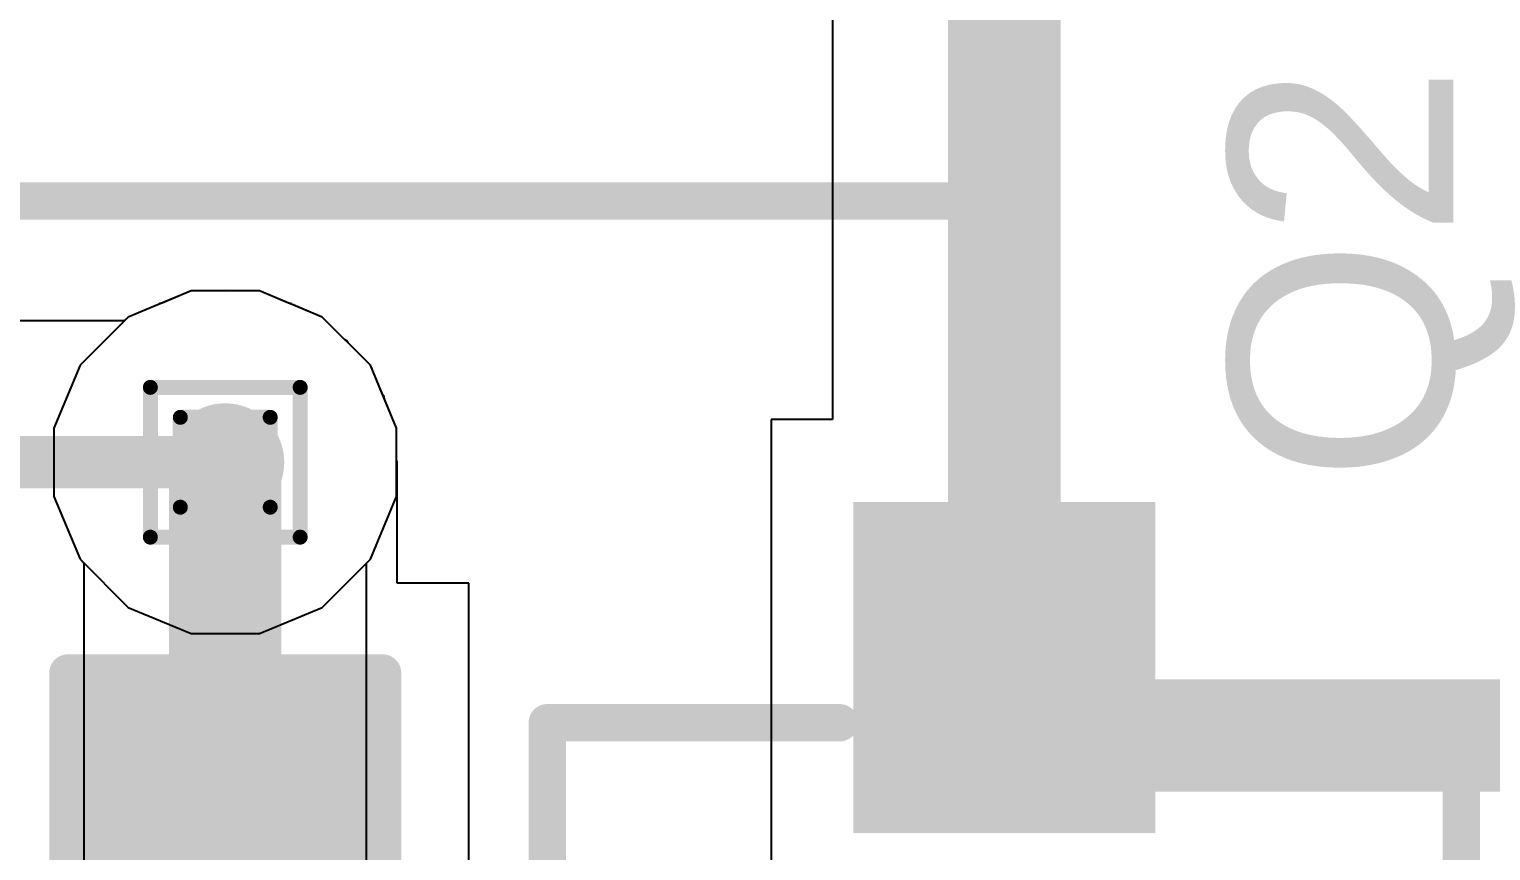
# Model space of a CAD drawing. Header units: inches. Extents: x -18 to 5357, y -8 to 5291.
# Drawn here: x 36.052 to 41.007, y 49.334 to 52.12 of the extents above; entities that cross this region are included whole.
import ezdxf

# ---------------------------------------------------------------- set-up
doc = ezdxf.new("R2010")
doc.units = ezdxf.units.IN
for name, color, linetype in [('Bottom Layer', 5, 'Continuous'), ('Drill Drawing', 1, 'Continuous'), ('Ground', 16, 'Continuous'), ('Power', 76, 'Continuous'), ('Top Layer', 1, 'Continuous'), ('Top Overlay', 2, 'Continuous'), ('Top Paste', 8, 'Continuous'), ('Top Solder', 216, 'Continuous'), ('Via Holes', 16, 'Continuous')]:
    doc.layers.add(name, color=color, linetype=linetype)
doc.styles.add('Arial', font='', dxfattribs={"height": 0.2})
doc.styles.get('Arial').set_extended_font_data('Arial')

# ---------------------------------------------------------------- blocks, each defined once
blk = doc.blocks.new('R___0603_31')
at = {"layer": 'Top Layer'}
for points in [[(-0.381, 0.4445), (-0.381, -0.4445), (-1.143, -0.4445), (-1.143, 0.4445)], [(1.143, 0.4445), (1.143, -0.4445), (0.381, -0.4445), (0.381, 0.4445)]]:
    blk.add_hatch(color=1, dxfattribs=at).paths.add_polyline_path(points)
at = {"layer": 'Top Paste'}
for points in [[(-0.381, 0.4445), (-0.381, -0.4445), (-1.143, -0.4445), (-1.143, 0.4445)], [(1.143, 0.4445), (1.143, -0.4445), (0.381, -0.4445), (0.381, 0.4445)]]:
    blk.add_hatch(color=8, dxfattribs=at).paths.add_polyline_path(points)
at = {"layer": 'Top Solder'}
for points in [[(-0.2794, 0.5461), (-0.2794, -0.5461), (-1.2446, -0.5461), (-1.2446, 0.5461)], [(1.2446, 0.5461), (1.2446, -0.5461), (0.2794, -0.5461), (0.2794, 0.5461)]]:
    blk.add_hatch(color=216, dxfattribs=at).paths.add_polyline_path(points)
at = {"layer": 'Top Overlay'}
for points in [[(1.2192, 0.5334, 0.127, 0.127, 0), (-1.2192, 0.5334, 0.127, 0.127, 0)], [(-1.2192, -0.5334, 0.127, 0.127, 0), (-1.2192, 0.5334, 0.127, 0.127, 0)], [(1.2192, -0.5334, 0.127, 0.127, 0), (1.2192, 0.5334, 0.127, 0.127, 0)], [(1.2192, -0.5334, 0.127, 0.127, 0), (-1.2192, -0.5334, 0.127, 0.127, 0)]]:
    blk.add_lwpolyline(points, format="xyseb", dxfattribs=at)
for points in [[(-1.25095, 0.5334, 0.0635, 0.0635, 1), (-1.18745, 0.5334, 0.0635, 0.0635, 1)], [(-1.25095, 0.5334, 0.0635, 0.0635, 1), (-1.18745, 0.5334, 0.0635, 0.0635, 1)], [(1.18745, 0.5334, 0.0635, 0.0635, 1), (1.25095, 0.5334, 0.0635, 0.0635, 1)], [(1.18745, 0.5334, 0.0635, 0.0635, 1), (1.25095, 0.5334, 0.0635, 0.0635, 1)], [(-1.25095, -0.5334, 0.0635, 0.0635, 1), (-1.18745, -0.5334, 0.0635, 0.0635, 1)], [(-1.25095, -0.5334, 0.0635, 0.0635, 1), (-1.18745, -0.5334, 0.0635, 0.0635, 1)], [(1.18745, -0.5334, 0.0635, 0.0635, 1), (1.25095, -0.5334, 0.0635, 0.0635, 1)], [(1.18745, -0.5334, 0.0635, 0.0635, 1), (1.25095, -0.5334, 0.0635, 0.0635, 1)]]:
    blk.add_lwpolyline(points, format="xyseb", close=True, dxfattribs=at)
blk = doc.blocks.new('SOT_23_71')
at = {"layer": 'Top Layer'}
for points in [[(-0.41, 1.46), (0.41, 1.46), (0.41, 0.54), (-0.41, 0.54)], [(-1.36, -0.54), (-0.54, -0.54), (-0.54, -1.46), (-1.36, -1.46)], [(0.54, -0.54), (1.36, -0.54), (1.36, -1.46), (0.54, -1.46)]]:
    blk.add_hatch(color=1, dxfattribs=at).paths.add_polyline_path(points)
at = {"layer": 'Top Paste'}
for points in [[(-0.41, 1.46), (0.41, 1.46), (0.41, 0.54), (-0.41, 0.54)], [(-1.36, -0.54), (-0.54, -0.54), (-0.54, -1.46), (-1.36, -1.46)], [(0.54, -0.54), (1.36, -0.54), (1.36, -1.46), (0.54, -1.46)]]:
    blk.add_hatch(color=8, dxfattribs=at).paths.add_polyline_path(points)
at = {"layer": 'Top Solder'}
for points in [[(-0.5116, 1.5616), (0.5116, 1.5616), (0.5116, 0.4384), (-0.5116, 0.4384)], [(-1.4616, -0.4384), (-0.4384, -0.4384), (-0.4384, -1.5616), (-1.4616, -1.5616)], [(0.4384, -0.4384), (1.4616, -0.4384), (1.4616, -1.5616), (0.4384, -1.5616)]]:
    blk.add_hatch(color=216, dxfattribs=at).paths.add_polyline_path(points)
at = {"layer": 'Top Overlay'}
for points in [[(-1.5494, 0.8128, 0.127, 0.127, 0), (-1.5494, -0.5842, 0.127, 0.127, 0)], [(-1.5494, 0.8128, 0.127, 0.127, 0), (-0.5588, 0.8128, 0.127, 0.127, 0)], [(0.5588, 0.8128, 0.127, 0.127, 0), (1.5494, 0.8128, 0.127, 0.127, 0)], [(1.5494, -0.5842, 0.127, 0.127, 0), (1.5494, 0.8128, 0.127, 0.127, 0)], [(-0.3302, -0.7874, 0.127, 0.127, 0), (0.3302, -0.7874, 0.127, 0.127, 0)], [(-1.6764, -1.0414, 0.127, 0.127, 0), (-1.5494, -1.1684, 0.127, 0.127, 0)], [(-1.6764, -1.2954, 0.127, 0.127, 0), (-1.6764, -1.0414, 0.127, 0.127, 0)], [(-1.6764, -1.2954, 0.127, 0.127, 0), (-1.5494, -1.1684, 0.127, 0.127, 0)]]:
    blk.add_lwpolyline(points, format="xyseb", dxfattribs=at)
for points in [[(-1.5812, 0.8128, 0.0635, 0.0635, 1), (-1.5177, 0.8128, 0.0635, 0.0635, 1)], [(-1.5812, 0.8128, 0.0635, 0.0635, 1), (-1.5177, 0.8128, 0.0635, 0.0635, 1)], [(-0.5905, 0.8128, 0.0635, 0.0635, 1), (-0.5271, 0.8128, 0.0635, 0.0635, 1)], [(0.5271, 0.8128, 0.0635, 0.0635, 1), (0.5905, 0.8128, 0.0635, 0.0635, 1)], [(1.5177, 0.8128, 0.0635, 0.0635, 1), (1.5812, 0.8128, 0.0635, 0.0635, 1)], [(1.5177, 0.8128, 0.0635, 0.0635, 1), (1.5812, 0.8128, 0.0635, 0.0635, 1)], [(-1.5812, -0.5842, 0.0635, 0.0635, 1), (-1.5176, -0.5842, 0.0635, 0.0635, 1)], [(1.5176, -0.5842, 0.0635, 0.0635, 1), (1.5812, -0.5842, 0.0635, 0.0635, 1)], [(-0.3619, -0.7874, 0.0635, 0.0635, 1), (-0.2984, -0.7874, 0.0635, 0.0635, 1)], [(0.2984, -0.7874, 0.0635, 0.0635, 1), (0.3619, -0.7874, 0.0635, 0.0635, 1)], [(-1.7082, -1.0414, 0.0635, 0.0635, 1), (-1.6446, -1.0414, 0.0635, 0.0635, 1)], [(-1.7082, -1.0414, 0.0635, 0.0635, 1), (-1.6446, -1.0414, 0.0635, 0.0635, 1)], [(-1.5812, -1.1684, 0.0635, 0.0635, 1), (-1.5176, -1.1684, 0.0635, 0.0635, 1)], [(-1.5812, -1.1684, 0.0635, 0.0635, 1), (-1.5176, -1.1684, 0.0635, 0.0635, 1)], [(-1.7082, -1.2954, 0.0635, 0.0635, 1), (-1.6446, -1.2954, 0.0635, 0.0635, 1)], [(-1.7082, -1.2954, 0.0635, 0.0635, 1), (-1.6446, -1.2954, 0.0635, 0.0635, 1)]]:
    blk.add_lwpolyline(points, format="xyseb", close=True, dxfattribs=at)

msp = doc.modelspace()

# ---------------------------------------------------------------- hatches: boundary and pattern name
at = {"layer": 'Bottom Layer'}
h = msp.add_hatch(color=5, dxfattribs=at)
edge = h.paths.add_edge_path()
edge.add_arc((36.7163, 50.6516), 0.2, 0, 360)
at = {"layer": 'Ground'}
h = msp.add_hatch(color=16, dxfattribs=at)
edge = h.paths.add_edge_path()
edge.add_arc((36.7163, 50.6516), 0.2, 0, 360)
at = {"layer": 'Power'}
h = msp.add_hatch(color=76, dxfattribs=at)
edge = h.paths.add_edge_path()
edge.add_arc((36.7163, 50.6516), 0.2, 0, 360)
at = {"layer": 'Top Layer'}
h = msp.add_hatch(color=1, dxfattribs=at)
edge = h.paths.add_edge_path()
edge.add_arc((36.7163, 50.6516), 0.2, 0, 360)
at = {"layer": 'Via Holes'}
h = msp.add_hatch(color=7, dxfattribs=at)
edge = h.paths.add_edge_path()
edge.add_arc((36.7163, 50.6516), 0.1, 0, 360)

# ---------------------------------------------------------------- linework, layer by layer
at = {"layer": 'Bottom Layer'}
for p, q in [((36.6007, 51.2326), (36.3872, 51.1441)), ((36.8319, 51.2326), (36.6007, 51.2326)), ((37.0454, 51.1441), (36.8319, 51.2326)), ((36.3872, 51.1441), (36.2238, 50.9807)), ((37.2089, 50.9807), (37.0454, 51.1441)), ((36.2238, 50.9807), (36.1353, 50.7672)), ((37.2973, 50.7672), (37.2089, 50.9807)), ((36.1353, 50.7672), (36.1353, 50.536)), ((37.2973, 50.536), (37.2973, 50.7672)), ((36.1353, 50.536), (36.2238, 50.3225)), ((37.2089, 50.3225), (37.2973, 50.536)), ((36.2238, 50.3225), (36.2372, 50.309)), ((36.2372, 50.309), (36.2372, 37.8423)), ((37.1954, 50.309), (37.2089, 50.3225)), ((37.1954, 28.6169), (37.1954, 50.309))]:
    msp.add_line(p, q, dxfattribs=at)
msp.add_lwpolyline([(36.7163, 28.6169, 0.1778, 0.1778, 0), (36.7163, 50.6516, 0.1778, 0.1778, 0)], format="xyseb", dxfattribs=at)
msp.add_lwpolyline([(36.6719, 50.6516, 0.0889, 0.0889, 1), (36.7608, 50.6516, 0.0889, 0.0889, 1)], format="xyseb", close=True, dxfattribs=at)
at = {"layer": 'Drill Drawing'}
for points in [[(36.4623, 50.9056, 0.0508, 0.0508, 0), (36.9703, 50.9056, 0.0508, 0.0508, 0)], [(36.4623, 50.3976, 0.0508, 0.0508, 0), (36.4623, 50.9056, 0.0508, 0.0508, 0)], [(36.9703, 50.3976, 0.0508, 0.0508, 0), (36.9703, 50.9056, 0.0508, 0.0508, 0)], [(36.5639, 50.804, 0.0508, 0.0508, 0), (36.8687, 50.804, 0.0508, 0.0508, 0)], [(36.5639, 50.4992, 0.0508, 0.0508, 0), (36.5639, 50.804, 0.0508, 0.0508, 0)], [(36.8687, 50.4992, 0.0508, 0.0508, 0), (36.8687, 50.804, 0.0508, 0.0508, 0)], [(36.5639, 50.4992, 0.0508, 0.0508, 0), (36.8687, 50.4992, 0.0508, 0.0508, 0)], [(36.4623, 50.3976, 0.0508, 0.0508, 0), (36.9703, 50.3976, 0.0508, 0.0508, 0)]]:
    msp.add_lwpolyline(points, format="xyseb", dxfattribs=at)
for points in [[(36.4496, 50.9056, 0.0254, 0.0254, 1), (36.475, 50.9056, 0.0254, 0.0254, 1)], [(36.4496, 50.9056, 0.0254, 0.0254, 1), (36.475, 50.9056, 0.0254, 0.0254, 1)], [(36.9576, 50.9056, 0.0254, 0.0254, 1), (36.983, 50.9056, 0.0254, 0.0254, 1)], [(36.9576, 50.9056, 0.0254, 0.0254, 1), (36.983, 50.9056, 0.0254, 0.0254, 1)], [(36.5512, 50.804, 0.0254, 0.0254, 1), (36.5766, 50.804, 0.0254, 0.0254, 1)], [(36.5512, 50.804, 0.0254, 0.0254, 1), (36.5766, 50.804, 0.0254, 0.0254, 1)], [(36.856, 50.804, 0.0254, 0.0254, 1), (36.8814, 50.804, 0.0254, 0.0254, 1)], [(36.856, 50.804, 0.0254, 0.0254, 1), (36.8814, 50.804, 0.0254, 0.0254, 1)], [(36.5512, 50.4992, 0.0254, 0.0254, 1), (36.5766, 50.4992, 0.0254, 0.0254, 1)], [(36.5512, 50.4992, 0.0254, 0.0254, 1), (36.5766, 50.4992, 0.0254, 0.0254, 1)], [(36.856, 50.4992, 0.0254, 0.0254, 1), (36.8814, 50.4992, 0.0254, 0.0254, 1)], [(36.856, 50.4992, 0.0254, 0.0254, 1), (36.8814, 50.4992, 0.0254, 0.0254, 1)], [(36.4496, 50.3976, 0.0254, 0.0254, 1), (36.475, 50.3976, 0.0254, 0.0254, 1)], [(36.4496, 50.3976, 0.0254, 0.0254, 1), (36.475, 50.3976, 0.0254, 0.0254, 1)], [(36.9576, 50.3976, 0.0254, 0.0254, 1), (36.983, 50.3976, 0.0254, 0.0254, 1)], [(36.9576, 50.3976, 0.0254, 0.0254, 1), (36.983, 50.3976, 0.0254, 0.0254, 1)]]:
    msp.add_lwpolyline(points, format="xyseb", close=True, dxfattribs=at)
at = {"layer": 'Ground'}
for p, q in [((36.6007, 51.2326), (36.3872, 51.1441)), ((36.8319, 51.2326), (36.6007, 51.2326)), ((37.0454, 51.1441), (36.8319, 51.2326)), ((36.3872, 51.1441), (36.2238, 50.9807)), ((37.2089, 50.9807), (37.0454, 51.1441)), ((36.2238, 50.9807), (36.1353, 50.7672)), ((37.2973, 50.7672), (37.2089, 50.9807)), ((36.1353, 50.7672), (36.1353, 50.536)), ((37.2973, 50.536), (37.2973, 50.7672)), ((36.1353, 50.536), (36.2238, 50.3225)), ((37.2089, 50.3225), (37.2973, 50.536)), ((36.2238, 50.3225), (36.3872, 50.159)), ((37.0454, 50.159), (37.2089, 50.3225)), ((36.3872, 50.159), (36.6007, 50.0706)), ((36.8319, 50.0706), (37.0454, 50.159)), ((36.6007, 50.0706), (36.8319, 50.0706))]:
    msp.add_line(p, q, dxfattribs=at)
at = {"layer": 'Power'}
for p, q in [((36.6007, 51.2326), (36.3872, 51.1441)), ((36.8319, 51.2326), (36.6007, 51.2326)), ((37.0454, 51.1441), (36.8319, 51.2326)), ((36.3872, 51.1441), (36.2238, 50.9807)), ((37.2089, 50.9807), (37.0454, 51.1441)), ((36.2238, 50.9807), (36.1353, 50.7672)), ((37.2973, 50.7672), (37.2089, 50.9807)), ((36.1353, 50.7672), (36.1353, 50.536)), ((37.2973, 50.536), (37.2973, 50.7672)), ((36.1353, 50.536), (36.2238, 50.3225)), ((37.2089, 50.3225), (37.2973, 50.536)), ((36.2238, 50.3225), (36.3872, 50.159)), ((37.0454, 50.159), (37.2089, 50.3225)), ((36.3872, 50.159), (36.6007, 50.0706)), ((36.8319, 50.0706), (37.0454, 50.159)), ((36.6007, 50.0706), (36.8319, 50.0706))]:
    msp.add_line(p, q, dxfattribs=at)
at = {"layer": 'Top Layer'}
for p, q in [((38.7752, 56.2332), (38.7752, 50.7964)), ((36.5019, 51.1916), (36.4933, 51.1899)), ((36.6007, 51.2326), (36.5019, 51.1916)), ((36.7078, 51.2326), (36.6007, 51.2326)), ((36.7163, 51.2343), (36.7078, 51.2326)), ((36.7248, 51.2326), (36.7163, 51.2343)), ((36.8319, 51.2326), (36.7248, 51.2326)), ((36.9308, 51.1916), (36.8319, 51.2326)), ((36.9393, 51.1899), (36.9308, 51.1916)), ((36.3872, 51.1441), (36.3738, 51.1307)), ((36.4861, 51.1851), (36.3872, 51.1441)), ((36.4933, 51.1899), (36.4861, 51.1851)), ((36.9465, 51.1851), (36.9393, 51.1899)), ((37.0454, 51.1441), (36.9465, 51.1851)), ((37.1211, 51.0685), (37.0454, 51.1441)), ((36.3738, 51.1307), (19.9146, 51.1307)), ((37.1283, 51.0636), (37.1211, 51.0685)), ((37.1332, 51.0564), (37.1283, 51.0636)), ((37.2089, 50.9807), (37.1332, 51.0564)), ((37.2498, 50.8818), (37.2089, 50.9807)), ((37.2547, 50.8746), (37.2498, 50.8818)), ((37.2563, 50.8661), (37.2547, 50.8746)), ((37.2973, 50.7672), (37.2563, 50.8661)), ((38.7752, 50.7964), (38.5669, 50.7964)), ((38.5669, 50.7964), (38.5669, 49.1144)), ((37.2973, 50.6601), (37.2973, 50.7672)), ((37.299, 50.6516), (37.2973, 50.6601)), ((37.299, 50.2414), (37.299, 50.6516)), ((37.5418, 50.2414), (37.299, 50.2414)), ((37.5418, 48.9431), (37.5418, 50.2414))]:
    msp.add_line(p, q, dxfattribs=at)
for points in [[(39.3579, 49.9554, 0.381, 0.381, 0), (39.3579, 56.2332, 0.381, 0.381, 0)], [(36.7163, 49.4794, 0.381, 0.381, 0), (36.7163, 50.6516, 0.381, 0.381, 0)], [(19.9146, 50.6516, 0.1778, 0.1778, 0), (36.7163, 50.6516, 0.1778, 0.1778, 0)], [(39.5889, 49.7245, 0.381, 0.381, -0.414214), (39.3579, 49.9554, 0.381, 0.381, 0)], [(39.5889, 49.7245, 0.381, 0.381, 0), (41.7709, 49.7245, 0.381, 0.381, 0)]]:
    msp.add_lwpolyline(points, format="xyseb", dxfattribs=at)
for points in [[(36.6211, 50.6516, 0.1905, 0.1905, 1), (36.8116, 50.6516, 0.1905, 0.1905, 1)], [(36.6719, 50.6516, 0.0889, 0.0889, 1), (36.7608, 50.6516, 0.0889, 0.0889, 1)], [(39.2627, 49.9554, 0.1905, 0.1905, 1), (39.4532, 49.9554, 0.1905, 0.1905, 1)], [(39.2627, 49.9554, 0.1905, 0.1905, 1), (39.4532, 49.9554, 0.1905, 0.1905, 1)], [(39.4936, 49.7245, 0.1905, 0.1905, 1), (39.6841, 49.7245, 0.1905, 0.1905, 1)], [(39.4936, 49.7245, 0.1905, 0.1905, 1), (39.6841, 49.7245, 0.1905, 0.1905, 1)], [(36.6211, 49.4794, 0.1905, 0.1905, 1), (36.8116, 49.4794, 0.1905, 0.1905, 1)]]:
    msp.add_lwpolyline(points, format="xyseb", close=True, dxfattribs=at)
at = {"layer": 'Top Overlay'}
for points in [[(39.37, 51.5373, 0.127, 0.127, 0), (39.37, 55.372, 0.127, 0.127, 0)], [(25.527, 51.5373, 0.127, 0.127, 0), (39.37, 51.5373, 0.127, 0.127, 0)]]:
    msp.add_lwpolyline(points, format="xyseb", dxfattribs=at)
msp.add_lwpolyline([(39.3383, 51.5373, 0.0635, 0.0635, 1), (39.4017, 51.5373, 0.0635, 0.0635, 1)], format="xyseb", close=True, dxfattribs=at)
msp.add_lwpolyline([(39.3383, 51.5373, 0.0635, 0.0635, 1), (39.4017, 51.5373, 0.0635, 0.0635, 1)], format="xyseb", close=True, dxfattribs=at)

# ---------------------------------------------------------------- block references
msp.add_blockref('SOT_23_71', (39.3579, 48.9554))
at = {"rotation": 270}
msp.add_blockref('R___0603_31', (36.7163, 48.7174), dxfattribs=at)

# ---------------------------------------------------------------- texts
at = {"layer": 'Top Overlay', "style": 'Arial'}
msp.add_text('Q2', height=0.762, rotation=90, dxfattribs=at).set_placement((40.8799, 50.583))

doc.saveas('drawing.dxf')
